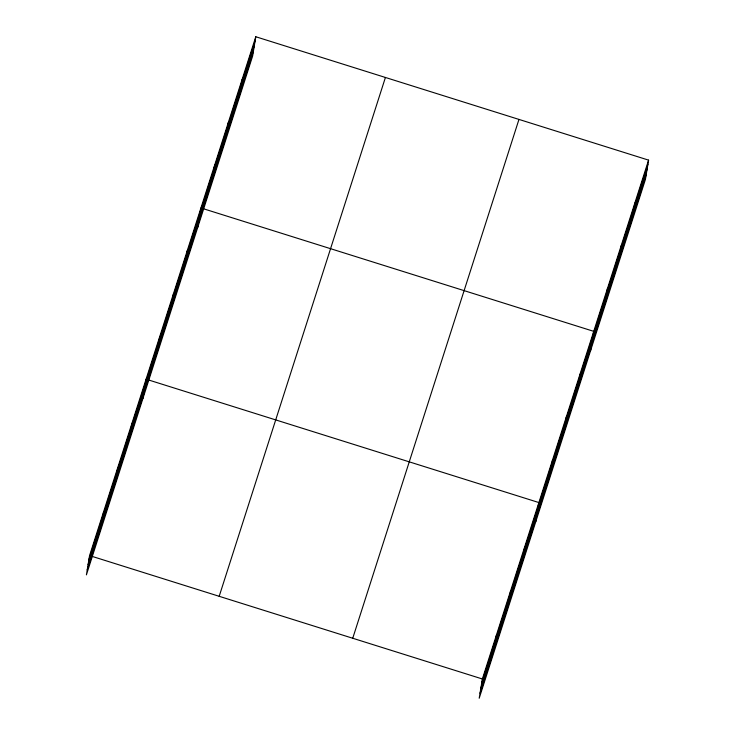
<?xml version="1.0" encoding="UTF-8"?>
<svg xmlns="http://www.w3.org/2000/svg" width="735" height="735" viewBox="0 0 735 735"><rect width="100%" height="100%" fill="white"/><g stroke="black" fill="none" stroke-linecap="round" stroke-linejoin="round"><path stroke-width="1.1" d="M255.798 36.75L89.569 555.587L86.408 574.862L252.638 56.025L255.798 36.75L648.592 160.138L645.431 179.413L479.202 698.25L482.362 678.975L648.592 160.138M103.019 515.593L103.699 511.486M117.15 471.493L117.82 467.387M131.28 427.384L131.951 423.286M142.93 398.462L146.081 379.187L538.884 502.565L535.723 521.841M159.127 340.48L159.798 336.382M172.835 297.675L173.515 293.577M186.552 254.87L187.223 250.773M197.779 227.244L200.94 207.968L593.733 331.347L590.582 350.632M213.977 169.261L214.657 165.164M227.694 126.466L228.364 122.359M241.411 83.661L242.081 79.555M495.822 638.972L496.492 634.875M509.952 594.872L510.623 590.775M524.083 550.772L524.753 546.665M551.921 463.868L552.591 459.761M565.638 421.063L566.308 416.956M579.345 378.259L580.025 374.152M606.779 292.649L607.45 288.543M620.487 249.845L621.167 245.747M634.204 207.04L634.875 202.943M88.898 559.693L255.118 40.857M88.071 564.7L254.301 45.864M87.226 569.855L253.456 51.018M219.186 596.305L385.416 77.469M352.736 638.256L518.965 119.419M481.691 683.072L647.921 164.236M480.874 688.079L647.094 169.243M480.029 693.243L646.258 174.406M89.569 555.587L482.362 678.975"/></g></svg>
